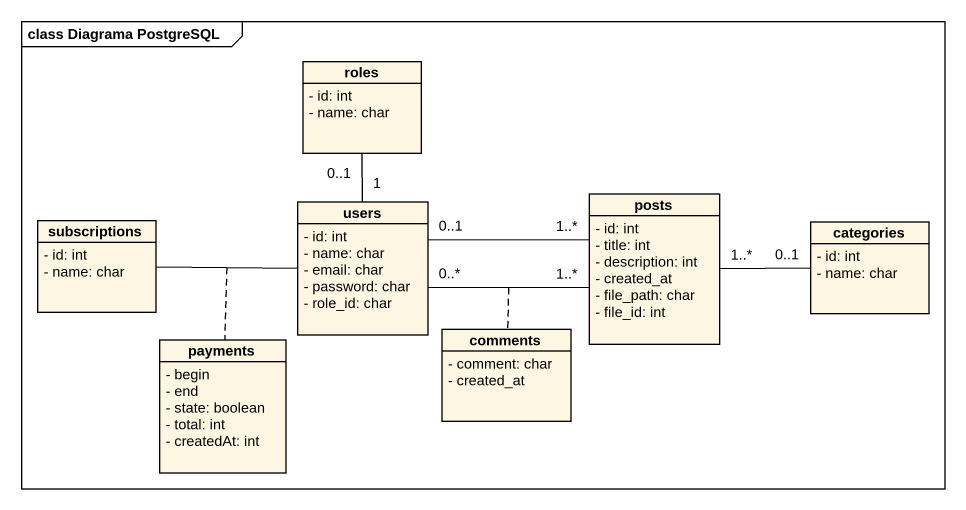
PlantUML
@startuml
mainframe class Diagrama PostgreSQL
hide circle
hide empty members
skinparam classAttributeIconSize 0
class roles {
  - id: int
  - name: char
}
class subscriptions {
  - id: int
  - name: char
}
class users {
  - id: int
  - name: char
  - email: char
  - password: char
  - role_id: char
}
class posts {
  - id: int
  - title: int
  - description: int
  - created_at
  - file_path: char
  - file_id: int
}
class categories {
  - id: int
  - name: char
}
class payments {
  - begin
  - end
  - state: boolean
  - total: int
  - createdAt: int
}
class comments {
  - comment: char
  - created_at
}
subscriptions -right- users
(subscriptions, users) .. payments
users "1" -up- "0..1" roles
users "0..*" -right- "1..*" posts
(users, posts) .. comments
users "0..1" -right- "1..*" posts
categories "0..1" -left- "1..*" posts
@enduml
